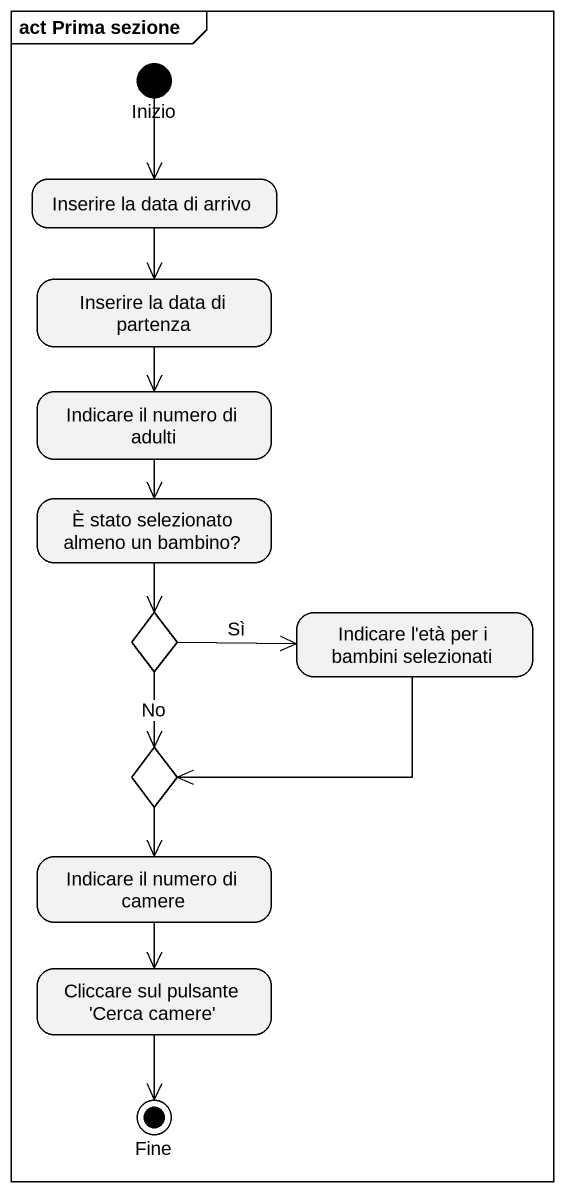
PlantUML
@startuml
mainframe act Prima sezione
hide empty description
state Inizio <<start>>
state "Inserire la data di arrivo" as Inserire_la_data_di_arrivo
state "Inserire la data di partenza" as Inserire_la_data_di_partenza
state "Indicare il numero di adulti" as Indicare_il_numero_di_adulti
state "È stato selezionato almeno un bambino?" as È_stato_selezionato_almeno
state choice1 <<choice>>
state "Indicare l'età per i bambini selezionati" as Indicare_l_età_per_i
state choice2 <<choice>>
state "Indicare il numero di camere" as Indicare_il_numero_di_camere
state "Cliccare sul pulsante 'Cerca camere'" as Cliccare_sul_pulsante_Cerca
state Fine <<end>>
Inizio --> Inserire_la_data_di_arrivo
Inserire_la_data_di_arrivo --> Inserire_la_data_di_partenza
Inserire_la_data_di_partenza --> Indicare_il_numero_di_adulti
Indicare_il_numero_di_adulti --> È_stato_selezionato_almeno
È_stato_selezionato_almeno --> choice1
choice1 -right-> Indicare_l_età_per_i : Sì
choice1 --> choice2 : No
Indicare_l_età_per_i -left-> choice2
choice2 --> Indicare_il_numero_di_camere
Indicare_il_numero_di_camere --> Cliccare_sul_pulsante_Cerca
Cliccare_sul_pulsante_Cerca --> Fine
@enduml
